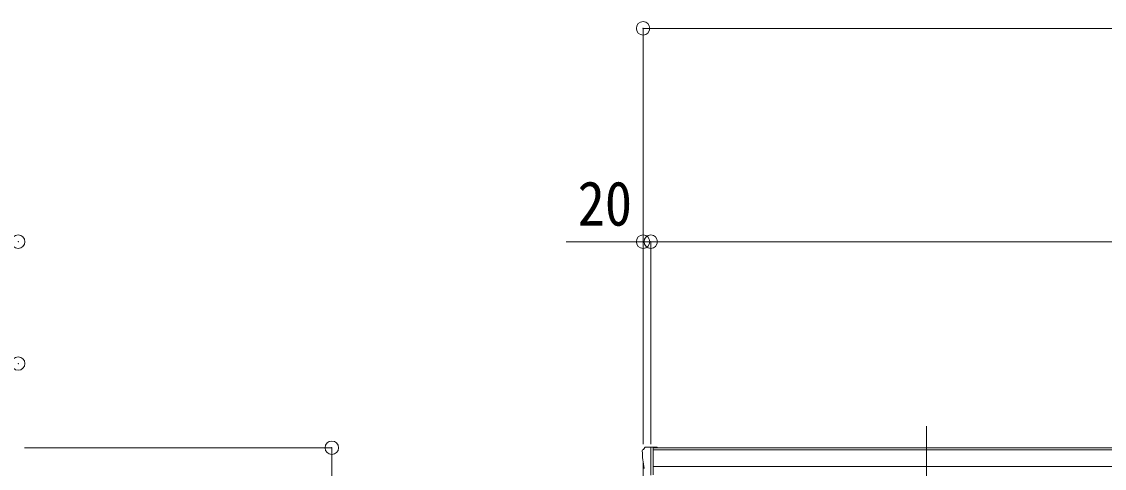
# Model space of a CAD drawing. Units: millimetres at full size; details may follow other scales. Extents: x -9783 to 9892, y -6828 to 6752.
# Drawn here: x -5010 to -2199, y 2042 to 3203 of the extents above; entities that cross this region are included whole.
import ezdxf
from ezdxf.enums import TextEntityAlignment as Align

# ---------------------------------------------------------------- set-up
doc = ezdxf.new("R2010")
doc.units = ezdxf.units.MM
doc.header["$LTSCALE"] = 35
doc.header["$PDMODE"] = 32
doc.header["$PDSIZE"] = 35
for name, color, linetype, lineweight in [('0-1_本体', 4, 'Continuous', 9), ('0-2_部品', 7, 'Continuous', 9), ('0-8_PARTS2', 2, 'Continuous', 9), ('0-A_寸法', 4, 'Continuous', 9)]:
    doc.layers.add(name, color=color, linetype=linetype, lineweight=lineweight)
doc.styles.add('ＭＳ ゴシック', font='')
doc.styles.get('ＭＳ ゴシック').set_extended_font_data('MS Gothic')

msp = doc.modelspace()

# ---------------------------------------------------------------- linework, layer by layer
at = {"layer": '0-1_本体'}
for p, q in [((-3370.16, 2095.71), (2334.84, 2095.71)), ((-3370.16, 2090.35), (2334.84, 2090.35)), ((-3396.66, 1645.44), (-3396.66, 2058.95)), ((-3370.16, 2046.83), (2344.84, 2046.83))]:
    msp.add_line(p, q, dxfattribs=at)
at = {"layer": '0-2_部品'}
for p, q in [((-3398.66, 2087.94), (-3398.66, 2087.31)), ((-3391.75, 2096.74), (-3395.81, 2090.93)), ((-3388.66, 2097.31), (-3390.99, 2097.17)), ((-3388.66, 2097.31), (-3370.16, 2097.31)), ((-3376.66, 2024.32), (-3376.66, 2097.31)), ((-3370.16, 2097.31), (-3360.16, 2097.22)), ((-3370.16, 2025.32), (-3370.16, 2097.31)), ((-3360.16, 2095.71), (-3360.16, 2097.22))]:
    msp.add_line(p, q, dxfattribs=at)
for centre, radius, start, end in [((-3395.66, 2087.94), 3, 93, 180), ((-3196.66, 2087.31), 202, 180, 192.90261), ((-3390.93, 2096.17), 1, 93.5, 145)]:
    msp.add_arc(centre, radius, start, end, dxfattribs=at)
at = {"layer": '0-8_PARTS2'}
msp.add_line((-2660.66, 1488.93), (-2660.66, 2151.46), dxfattribs=at)
at = {"layer": '0-A_寸法', "color": 6}
for p, q in [((-3396.66, 3185.28), (-3396.66, 2104.82)), ((-3396.66, 3185.28), (8099.34, 3185.28)), ((-3396.66, 2631.08), (-3596.66, 2631.08)), ((-3396.66, 2631.08), (-3396.66, 2104.82)), ((-3376.66, 2631.08), (-3396.66, 2631.08)), ((-3376.66, 2631.08), (2351.34, 2631.08)), ((-3376.66, 2631.08), (-3376.66, 2104.82)), ((-3376.66, 2631.08), (-3376.66, 2104.82)), ((-4204.87, 2095.73), (-5002.71, 2095.73)), ((-4204.87, -717.27), (-4204.87, 2095.73))]:
    msp.add_line(p, q, dxfattribs=at)
for p in [(-3396.66, 3185.28), (-5019.21, 2631.08), (-3396.66, 2631.08), (-3376.66, 2631.08), (-5019.21, 2314.47), (-4204.87, 2095.73)]:
    msp.add_point(p, dxfattribs=at)

# ---------------------------------------------------------------- texts
at = {"layer": '0-A_寸法', "color": 7, "style": 'ＭＳ ゴシック', "width": 0.9}
msp.add_text('20', height=115.5, dxfattribs=at).set_placement((-3566.66, 2638.08), align=Align.BOTTOM_LEFT)

doc.saveas('drawing.dxf')
